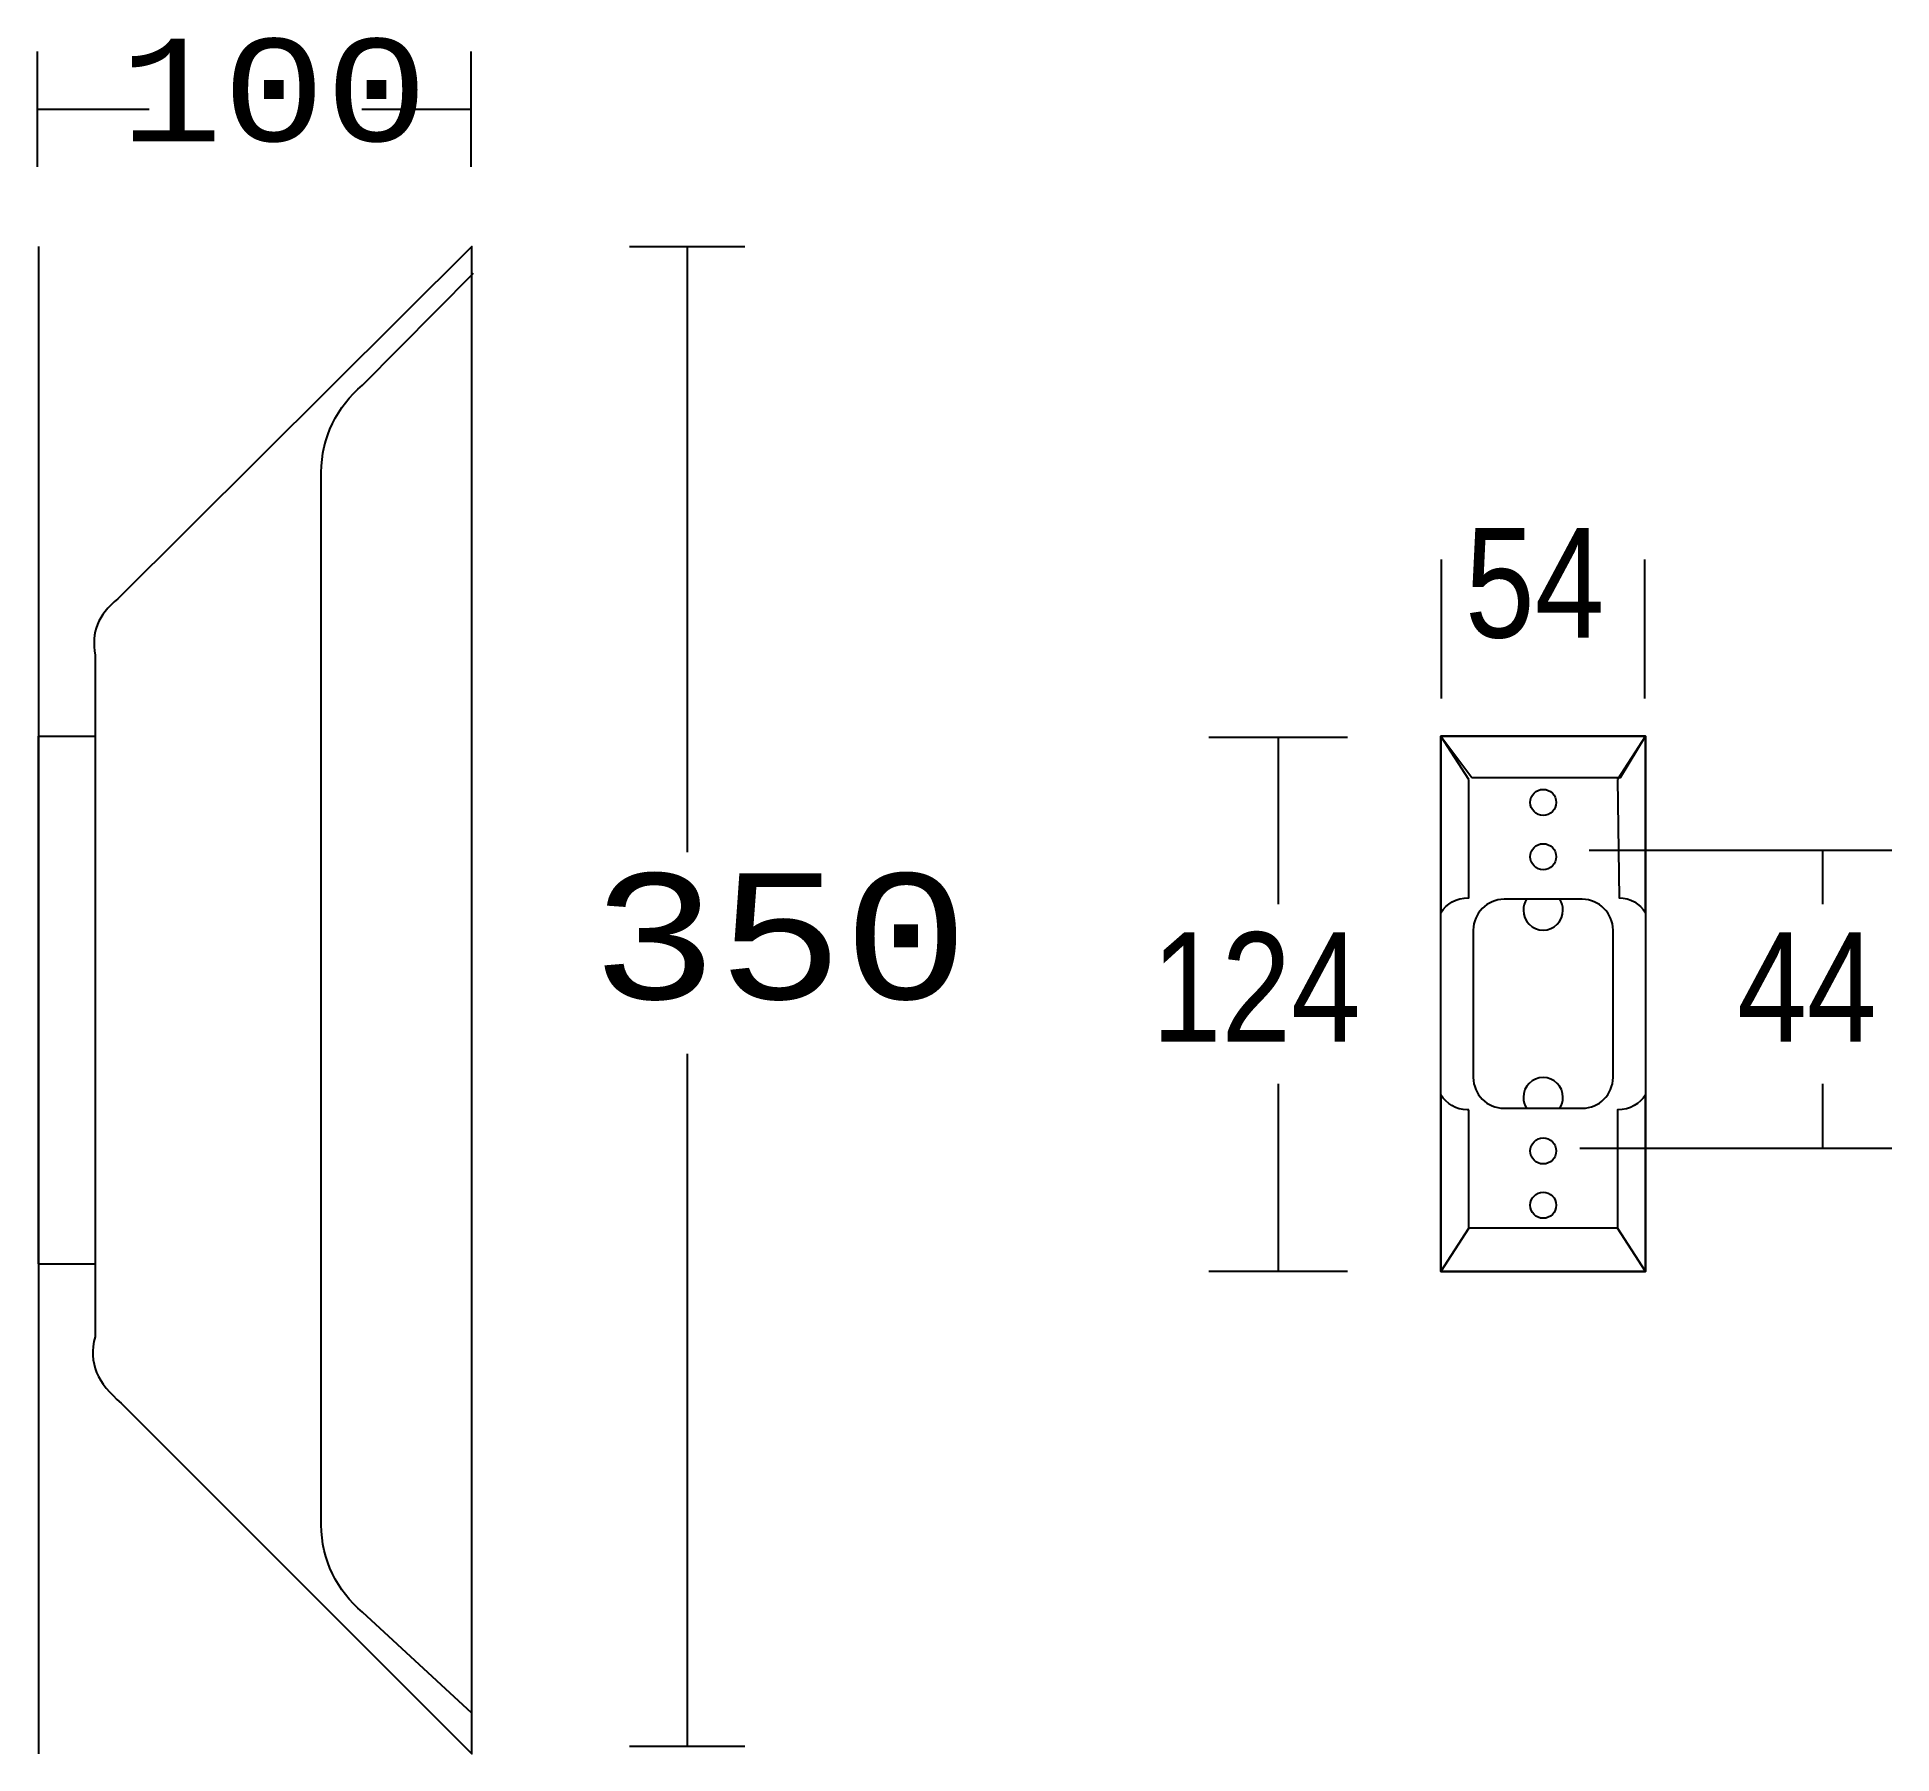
# Model space of a CAD drawing. Extents: x 34 to 257, y 1 to 207.
import ezdxf

# ---------------------------------------------------------------- set-up
doc = ezdxf.new("R2010")
doc.units = 0
doc.layers.add('LIVELLO_1', color=160, linetype='Continuous')
doc.styles.add('STD', font='txt')

# ---------------------------------------------------------------- blocks, each defined once
blk = doc.blocks.new('AI9-BLK1')
at = {"layer": 'LIVELLO_1', "color": 7}
for p, q in [((-93.95, 101.35), (-93.95, 87.52)), ((-41.96, 101.35), (-41.96, 87.52)), ((-93.95, 94.43), (-80.53, 94.43)), ((-55.01, 94.43), (-41.96, 94.43)), ((-93.8, 77.99), (-93.8, -102.75)), ((-22.94, 77.99), (-9.11, 77.99)), ((-16.03, 77.99), (-16.03, 5.37)), ((74.43, 23.79), (74.43, 40.44)), ((98.82, 23.8), (98.82, 40.45)), ((46.52, 19.13), (63.17, 19.13)), ((54.85, 19.13), (54.85, -0.87)), ((92.13, 5.59), (128.42, 5.59)), ((120.1, 5.59), (120.1, -0.87)), ((-16.03, -18.83), (-16.03, -101.83)), ((54.84, -22.4), (54.85, -44.89)), ((120.1, -22.4), (120.1, -30.11)), ((91.03, -30.11), (128.42, -30.11)), ((-93.77, -44.01), (-86.99, -44.01)), ((46.52, -44.89), (63.17, -44.89)), ((-22.94, -101.83), (-9.11, -101.83))]:
    blk.add_line(p, q, dxfattribs=at)
blk.add_lwpolyline([(-93.77, -44.01), (-93.77, 19.25), (-86.99, 19.25)], dxfattribs=at)
for points in [[(74.36, 19.27), (98.87, 19.27), (98.87, -44.91), (74.36, -44.91)], [(78.07, 14.33), (95.87, 14.33), (98.87, 19.27), (74.36, 19.27)], [(95.52, -39.7), (77.71, -39.7), (74.36, -44.91), (98.87, -44.91)]]:
    blk.add_lwpolyline(points, close=True, dxfattribs=at)
for centre in [(86.62, 11.33), (86.62, 4.82), (86.62, -30.46), (86.62, -36.97)]:
    blk.add_circle(centre, 1.56, dxfattribs=at)
for points, knots in [([(-84.28, 35.74), (-84.28, 35.74), (-41.81, 77.99), (-41.81, 77.99), (-41.81, 77.99), (-41.81, -102.75), (-41.81, -102.75), (-41.81, -102.75), (-83.87, -60.69), (-83.87, -60.69), (-86.67, -58.31), (-87.87, -55.92), (-86.99, -52.73), (-86.99, -52.73), (-86.99, 28.97), (-86.99, 28.97), (-87.47, 31.75), (-86.67, 33.75), (-84.28, 35.74)], [0, 0, 0, 0, 1, 1, 1, 2, 2, 2, 3, 3, 3, 4, 4, 4, 5, 5, 5, 6, 6, 6, 6]), ([(-41.81, -97.88), (-41.81, -97.88), (-54.95, -85.74), (-54.95, -85.74), (-57.96, -83.26), (-59.88, -79.49), (-59.88, -75.28), (-59.88, -75.28), (-59.88, 50.88), (-59.88, 50.88), (-59.88, 55.09), (-57.96, 58.85), (-54.95, 61.34), (-54.95, 61.34), (-41.64, 74.79), (-41.64, 74.79)], [0, 0, 0, 0, 1, 1, 1, 2, 2, 2, 3, 3, 3, 4, 4, 4, 5, 5, 5, 5]), ([(77.71, 14.07), (77.71, 14.07), (77.71, -0.12), (77.71, -0.12), (76.18, -0.12), (75, -0.83), (74.36, -1.9), (74.36, -1.9), (74.36, 19.27), (74.36, 19.27), (74.36, 19.27), (77.71, 14.07), (77.71, 14.07)], [0, 0, 0, 0, 1, 1, 1, 2, 2, 2, 3, 3, 3, 4, 4, 4, 4]), ([(95.52, 14.07), (95.52, 14.07), (98.87, 19.27), (98.87, 19.27), (98.87, 19.27), (98.87, -1.9), (98.87, -1.9), (98.22, -0.83), (97.05, -0.12), (95.72, -0.12), (95.72, -0.12), (95.52, 14.07), (95.52, 14.07)], [0, 0, 0, 0, 1, 1, 1, 2, 2, 2, 3, 3, 3, 4, 4, 4, 4]), ([(81.93, -0.29), (81.93, -0.29), (91.3, -0.29), (91.3, -0.29), (93.33, -0.29), (94.99, -1.95), (94.99, -3.98), (94.99, -3.98), (94.99, -21.65), (94.99, -21.65), (94.99, -23.69), (93.33, -25.34), (91.3, -25.34), (91.3, -25.34), (81.93, -25.34), (81.93, -25.34), (79.89, -25.34), (78.24, -23.69), (78.24, -21.65), (78.24, -21.65), (78.24, -3.98), (78.24, -3.98), (78.24, -1.95), (79.89, -0.29), (81.93, -0.29)], [0, 0, 0, 0, 1, 1, 1, 2, 2, 2, 3, 3, 3, 4, 4, 4, 5, 5, 5, 6, 6, 6, 7, 7, 7, 8, 8, 8, 8]), ([(84.24, -1.6), (84.24, -1.12), (84.38, -0.67), (84.63, -0.29), (84.63, -0.29), (88.6, -0.29), (88.6, -0.29), (88.85, -0.67), (88.99, -1.12), (88.99, -1.6), (88.99, -2.92), (87.93, -3.98), (86.62, -3.98), (85.3, -3.98), (84.24, -2.92), (84.24, -1.6)], [0, 0, 0, 0, 1, 1, 1, 2, 2, 2, 3, 3, 3, 4, 4, 4, 5, 5, 5, 5]), ([(84.24, -24.03), (84.24, -22.72), (85.3, -21.66), (86.62, -21.66), (87.93, -21.66), (88.99, -22.72), (88.99, -24.03), (88.99, -24.52), (88.85, -24.96), (88.6, -25.34), (88.6, -25.34), (84.63, -25.34), (84.63, -25.34), (84.38, -24.96), (84.24, -24.52), (84.24, -24.03)], [0, 0, 0, 0, 1, 1, 1, 2, 2, 2, 3, 3, 3, 4, 4, 4, 5, 5, 5, 5]), ([(77.71, -25.52), (77.71, -25.52), (77.71, -39.7), (77.71, -39.7), (77.71, -39.7), (74.36, -44.91), (74.36, -44.91), (74.36, -44.91), (74.36, -23.73), (74.36, -23.73), (75, -24.8), (76.18, -25.52), (77.52, -25.52), (77.52, -25.52), (77.71, -25.52), (77.71, -25.52)], [0, 0, 0, 0, 1, 1, 1, 2, 2, 2, 3, 3, 3, 4, 4, 4, 5, 5, 5, 5]), ([(98.87, -23.73), (98.87, -23.73), (98.87, -44.91), (98.87, -44.91), (98.87, -44.91), (95.52, -39.7), (95.52, -39.7), (95.52, -39.7), (95.52, -25.52), (95.52, -25.52), (97.05, -25.52), (98.22, -24.8), (98.87, -23.73)], [0, 0, 0, 0, 1, 1, 1, 2, 2, 2, 3, 3, 3, 4, 4, 4, 4])]:
    blk.add_open_spline(points, degree=3, knots=knots, dxfattribs=at)
at = {"layer": 'LIVELLO_1', "color": 7, "attachment_point": 1, "style": 'STD'}
for s, insert, char_height in [('\\fCourier|b0|i0;\\H12.2938;\\C7;100', (-84.04, 102.89), 12.2938), ('\\fArial Narrow|b0|i0;\\H13.1138;\\C7;54', (77.24, 44.21), 13.1138), ('\\fCourier|b0|i0;\\H15.0612;\\C7;350', (-27.5, 2.81), 15.0612), ('\\fArial Narrow|b0|i0;\\H13.1138;\\C7;124', (39.68, -4.25), 13.1138), ('\\fArial Narrow|b0|i0;\\H13.1138;\\C7;44', (109.88, -4.25), 13.1138)]:
    blk.add_mtext(s, dxfattribs=dict(at, insert=insert, char_height=char_height))

msp = doc.modelspace()

# ---------------------------------------------------------------- block references
at = {"layer": 'LIVELLO_1', "color": 7}
msp.add_blockref('AI9-BLK1', (128.415848, 103.582136), dxfattribs=at)

doc.saveas('drawing.dxf')
